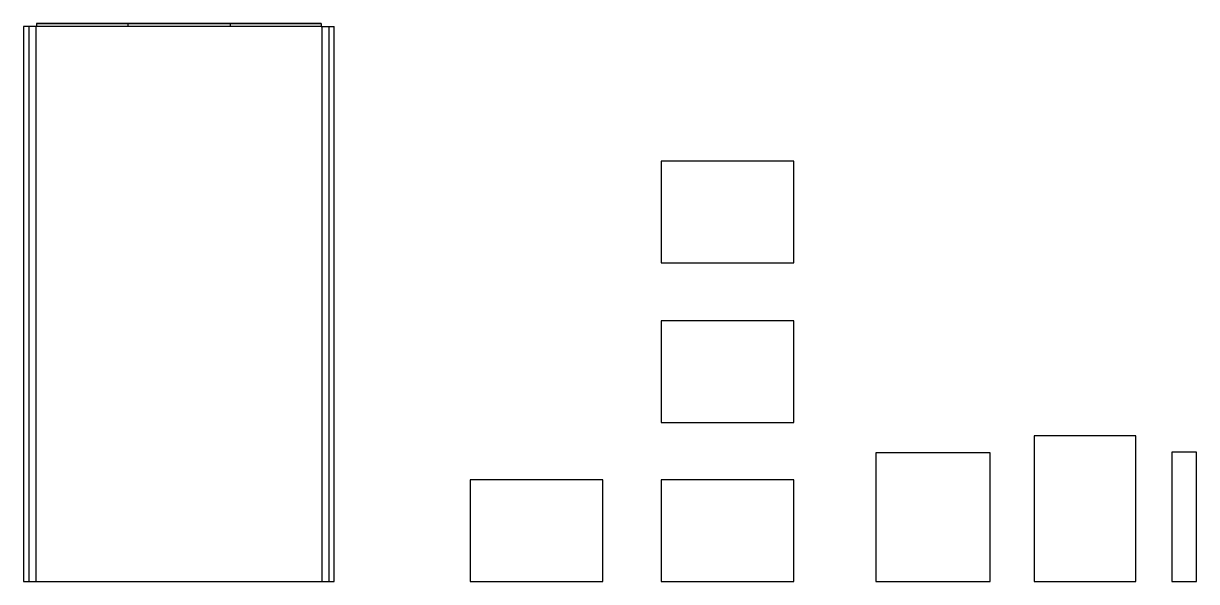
# Model space of a CAD drawing. Header units: millimetres. Extents: x 1443 to 5248, y 1728 to 3538.
import ezdxf

# ---------------------------------------------------------------- set-up
doc = ezdxf.new("R2010")
doc.units = ezdxf.units.MM

msp = doc.modelspace()

# ---------------------------------------------------------------- linework, layer by layer
for p, q in [((1484.8, 3528.1), (1442.8, 3528.1)), ((1459.8, 3528.1), (1459.8, 1728.1)), ((1482.8, 3528.1), (1482.8, 1728.1)), ((1484.8, 3538.1), (1780.8, 3538.1)), ((1484.8, 3538.1), (1484.8, 3528.1)), ((2408.8, 3528.1), (1484.8, 3528.1)), ((1780.8, 3538.1), (2112.8, 3538.1)), ((1780.8, 3538.1), (1780.8, 3528.1)), ((2112.8, 3538.1), (2408.8, 3538.1)), ((2112.8, 3538.1), (2112.8, 3528.1)), ((2408.8, 3538.1), (2408.8, 3528.1)), ((2408.8, 3528.1), (2450.8, 3528.1)), ((2410.8, 3528.1), (2410.8, 1728.1)), ((2433.8, 3528.1), (2433.8, 1728.1))]:
    msp.add_line(p, q)
for points in [[(1442.8, 3528.1), (1442.8, 1728.1), (2450.8, 1728.1), (2450.8, 3528.1)], [(2408.8, 3538.1), (1484.8, 3538.1)]]:
    msp.add_lwpolyline(points)
for points in [[(3511.1, 2761.7), (3941.1, 2761.7), (3941.1, 3091.7), (3511.1, 3091.7)], [(3511.1, 2243.4), (3941.1, 2243.4), (3941.1, 2573.4), (3511.1, 2573.4)], [(4721.3, 1728.1), (5051.3, 1728.1), (5051.3, 2200.1), (4721.3, 2200.1)], [(4207.9, 1728.1), (4577.9, 1728.1), (4577.9, 2145.1), (4207.9, 2145.1)], [(5167.7, 1728.1), (5247.7, 1728.1), (5247.7, 2148.1), (5167.7, 2148.1)], [(2891.5, 1728.1), (3321.5, 1728.1), (3321.5, 2058.1), (2891.5, 2058.1)], [(3511.1, 1728.1), (3941.1, 1728.1), (3941.1, 2058.1), (3511.1, 2058.1)]]:
    msp.add_lwpolyline(points, close=True)

doc.saveas('drawing.dxf')
